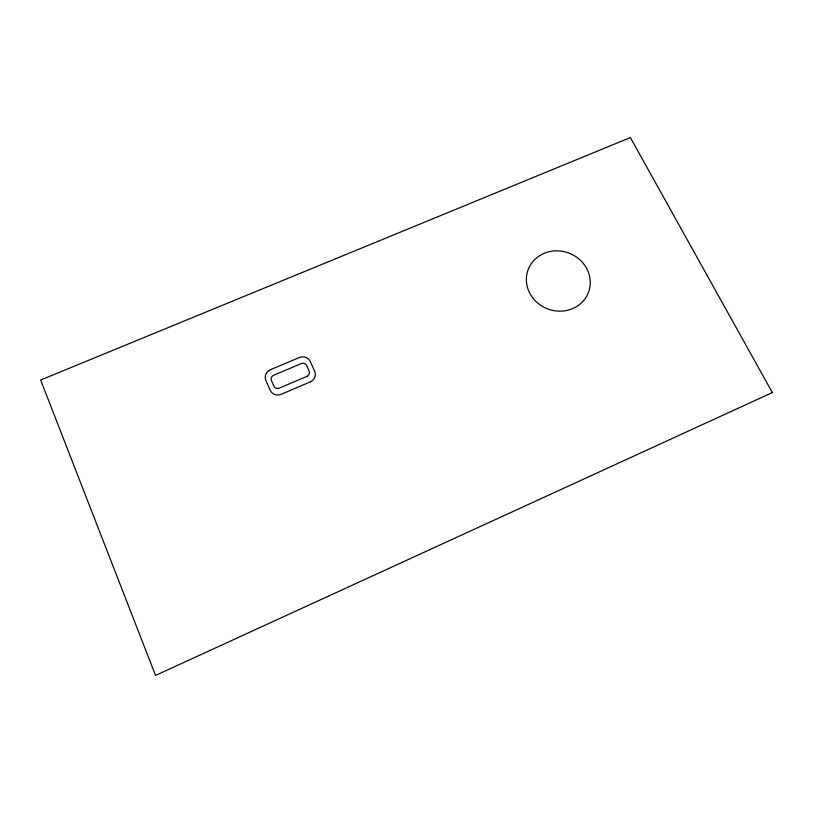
<?xml version="1.0" encoding="UTF-8"?>
<svg xmlns="http://www.w3.org/2000/svg" width="813" height="813" viewBox="0 0 813 813"><rect width="100%" height="100%" fill="white"/><g stroke="black" fill="none" stroke-linecap="round" stroke-linejoin="round"><path stroke-width="1.22" d="M772.35 392.567L155.537 675.43L40.65 380.037L630.37 137.57L772.35 392.567M306.968 376.328L279.337 388.106A4.187 4.004 -13.9 0 1 273.859 386.073L271.43 380.586A4.187 3.994 -13.7 0 1 273.656 375.301L301.227 363.614A4.156 3.974 -9.3 0 1 306.684 365.616L309.143 371.063A4.167 3.984 -9.4 0 1 306.968 376.328M310.363 381.846L281.176 394.315A8.384 8.018 -14.1 0 1 270.201 390.25L265.841 380.352A8.364 7.978 -13.7 0 1 270.312 369.793L299.377 357.496A8.313 7.927 -9.1 0 1 310.271 361.5L314.702 371.297A8.323 7.967 -9.3 0 1 310.363 381.846M533.165 298.401A32.225 29.868 20.5 0 0 587.941 293.656A32.225 29.868 20.5 0 0 553.836 250.963A32.225 29.868 20.5 0 0 533.165 298.401"/></g></svg>
